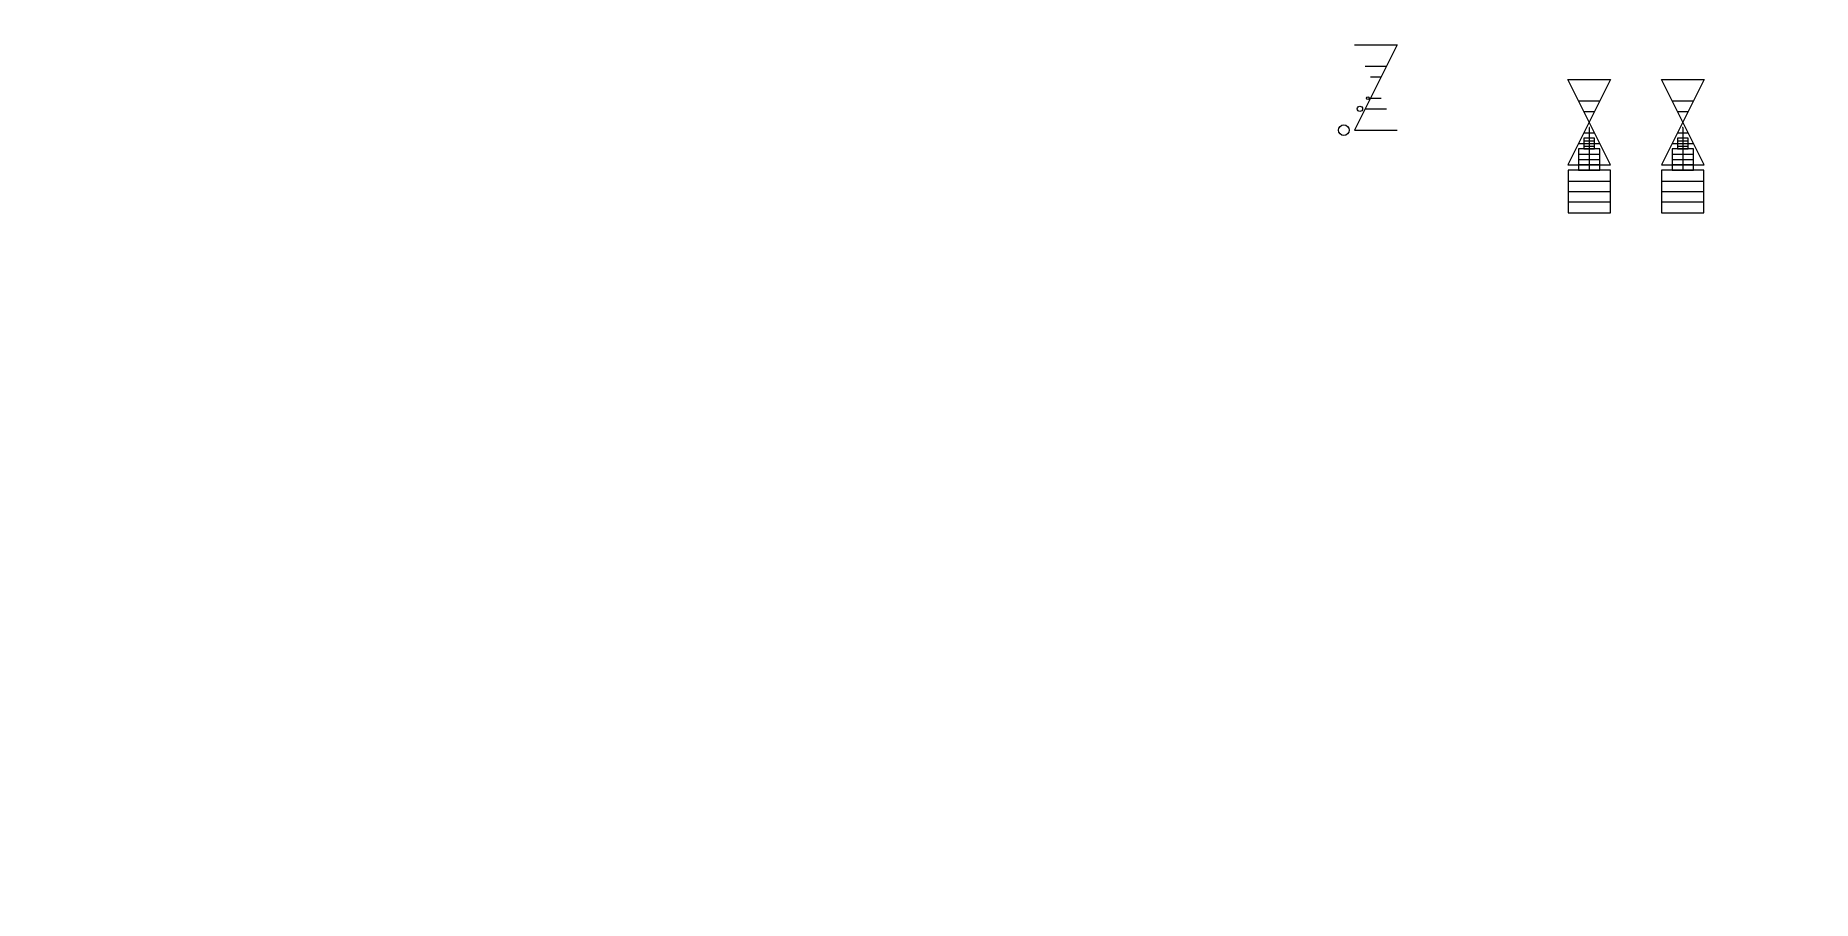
# Model space of a CAD drawing. Extents: x -6836 to 13740, y -142 to 3166.
# Drawn here: x -2438 to -1439, y 970 to 1457 of the extents above; entities that cross this region are included whole.
import ezdxf
from ezdxf import colors
from ezdxf.entities.mleader import LeaderData, LeaderLine
from ezdxf.math import Vec2, Vec3

# ---------------------------------------------------------------- set-up
doc = ezdxf.new("R2010")
doc.units = 0
doc.header["$LTSCALE"] = 18
doc.header["$MEASUREMENT"] = 0
doc.layers.add('G-ANNO-TEXT', color=70, linetype='Continuous', lineweight=0)
for name, color, linetype in [('P-CW-N', 4, 'Continuous'), ('P-CW-N @ 1 (1)', 4, 'Continuous'), ('P-CW-N @ 192', 4, 'Continuous'), ('P-CW-N @ 384', 4, 'Continuous'), ('P-CW-N @ 96', 4, 'Continuous')]:
    doc.layers.add(name, color=color, linetype=linetype)
doc.styles.add('Arial', font='arial.ttf')

# ---------------------------------------------------------------- blocks, each defined once
blk = doc.blocks.new('CHECK VALVE')
at = {"linetype": 'Continuous'}
blk.add_lwpolyline([(0.0625, 0.0625, 0, 0.0273, 0), (0.0041, 0.0625, 0, 0, 0), (0.0041, 0.0625, 0, 0, 0), (-0.0625, 0.0625, 0, 0, 0)], format="xyseb", dxfattribs=at)
blk.add_lwpolyline([(0.0625, 0.0312), (0.0625, -0.0312), (-0.0625, 0.0312), (-0.0625, -0.0312)], dxfattribs=at)
blk.add_circle((-0.0625, 0.0469), 0.00781, dxfattribs=at)
blk = doc.blocks.new('*U2396')
at = {"layer": 'P-CW-N @ 1 (1)', "zscale": -1, "rotation": 90.00000000000001}
blk.add_blockref('CHECK VALVE', (-1684.5, 1428), dxfattribs=at)
at = {"layer": 'P-CW-N @ 192', "xscale": 192, "yscale": 192, "zscale": -192, "rotation": 90.00000000000001}
blk.add_blockref('CHECK VALVE', (-1684.5, 1428), dxfattribs=at)
at = {"layer": 'P-CW-N @ 384', "xscale": 384, "yscale": 384, "zscale": -384, "rotation": 90.00000000000001}
blk.add_blockref('CHECK VALVE', (-1684.5, 1428), dxfattribs=at)
at = {"layer": 'P-CW-N @ 96', "xscale": 96, "yscale": 96, "zscale": -96, "rotation": 90.00000000000001}
blk.add_blockref('CHECK VALVE', (-1684.5, 1428), dxfattribs=at)
blk = doc.blocks.new('PLMB BALL VALVES')
at = {"linetype": 'Continuous'}
blk.add_lwpolyline([(-0.0625, -0.03125), (-0.0625, 0.03125), (0.0625, -0.03125), (0.0625, 0.03125), (-0.0625, -0.03125)], dxfattribs=at)
blk = doc.blocks.new('*U2698')
at = {"layer": 'P-CW-N @ 1 (1)', "zscale": -1, "rotation": 270}
blk.add_blockref('PLMB BALL VALVES', (-1564.5, 1408.5), dxfattribs=at)
at = {"layer": 'P-CW-N @ 192', "xscale": 192, "yscale": 192, "zscale": -192, "rotation": 270}
blk.add_blockref('PLMB BALL VALVES', (-1564.5, 1408.5), dxfattribs=at)
at = {"layer": 'P-CW-N @ 384', "xscale": 384, "yscale": 384, "zscale": -384, "rotation": 270}
blk.add_blockref('PLMB BALL VALVES', (-1564.5, 1408.5), dxfattribs=at)
at = {"layer": 'P-CW-N @ 96', "xscale": 96, "yscale": 96, "zscale": -96, "rotation": 270}
blk.add_blockref('PLMB BALL VALVES', (-1564.5, 1408.5), dxfattribs=at)
blk = doc.blocks.new('Shock Absorber')
at = {"color": 7, "linetype": 'Continuous'}
for p, q in [((0.0312, 0.1089), (-0.0312, 0.1089)), ((0.0312, 0.0937), (-0.0312, 0.0937)), ((0.0312, 0.0786), (-0.0312, 0.0786))]:
    blk.add_line(p, q, dxfattribs=at)
at = {"linetype": 'Continuous'}
blk.add_line((0, 0), (0, 0.0625), dxfattribs=at)
blk.add_lwpolyline([(-0.0312, 0.125), (-0.0312, 0.0625), (0.0312, 0.0625), (0.0312, 0.125)], close=True, dxfattribs=at)
blk = doc.blocks.new('*U2699')
at = {"layer": 'P-CW-N @ 1 (1)', "zscale": -1, "rotation": 180}
blk.add_blockref('Shock Absorber', (-1564.5, 1405.5), dxfattribs=at)
at = {"layer": 'P-CW-N @ 192', "xscale": 192, "yscale": 192, "zscale": -192, "rotation": 180}
blk.add_blockref('Shock Absorber', (-1564.5, 1405.5), dxfattribs=at)
at = {"layer": 'P-CW-N @ 384', "xscale": 384, "yscale": 384, "zscale": -384, "rotation": 180}
blk.add_blockref('Shock Absorber', (-1564.5, 1405.5), dxfattribs=at)
at = {"layer": 'P-CW-N @ 96', "xscale": 96, "yscale": 96, "zscale": -96, "rotation": 180}
blk.add_blockref('Shock Absorber', (-1564.5, 1405.5), dxfattribs=at)
blk = doc.blocks.new('*U2703')
at = {"layer": 'P-CW-N @ 1 (1)', "zscale": -1, "rotation": 270}
blk.add_blockref('PLMB BALL VALVES', (-1512, 1408.5), dxfattribs=at)
at = {"layer": 'P-CW-N @ 192', "xscale": 192, "yscale": 192, "zscale": -192, "rotation": 270}
blk.add_blockref('PLMB BALL VALVES', (-1512, 1408.5), dxfattribs=at)
at = {"layer": 'P-CW-N @ 384', "xscale": 384, "yscale": 384, "zscale": -384, "rotation": 270}
blk.add_blockref('PLMB BALL VALVES', (-1512, 1408.5), dxfattribs=at)
at = {"layer": 'P-CW-N @ 96', "xscale": 96, "yscale": 96, "zscale": -96, "rotation": 270}
blk.add_blockref('PLMB BALL VALVES', (-1512, 1408.5), dxfattribs=at)
blk = doc.blocks.new('*U2704')
at = {"layer": 'P-CW-N @ 1 (1)', "zscale": -1, "rotation": 180}
blk.add_blockref('Shock Absorber', (-1512, 1405.5), dxfattribs=at)
at = {"layer": 'P-CW-N @ 192', "xscale": 192, "yscale": 192, "zscale": -192, "rotation": 180}
blk.add_blockref('Shock Absorber', (-1512, 1405.5), dxfattribs=at)
at = {"layer": 'P-CW-N @ 384', "xscale": 384, "yscale": 384, "zscale": -384, "rotation": 180}
blk.add_blockref('Shock Absorber', (-1512, 1405.5), dxfattribs=at)
at = {"layer": 'P-CW-N @ 96', "xscale": 96, "yscale": 96, "zscale": -96, "rotation": 180}
blk.add_blockref('Shock Absorber', (-1512, 1405.5), dxfattribs=at)

msp = doc.modelspace()

# ---------------------------------------------------------------- block references
at = {"layer": 'P-CW-N'}
for name in ['*U2396', '*U2698', '*U2703', '*U2699', '*U2704']:
    msp.add_blockref(name, (0, 0), dxfattribs=at)

# ---------------------------------------------------------------- leaders
at = {"layer": 'G-ANNO-TEXT'}
ml = msp.add_multileader_mtext('Standard', dxfattribs=at)
ml.set_content('PROVIDE UNISTRUT POLE FROM FLOOR TO CEILING TO SUPPORT VENT AND TP PIPING', color=256, style='Arial')
ml.set_leader_properties(color=256, linetype='ByLayer', lineweight=-1)
ml.build(insert=Vec2(0, 0))
ml.multileader.update_dxf_attribs({"has_dogleg": 0, "dogleg_length": 0.125, "arrow_head_size": 6, "scale": 48})
ctx = ml.context
ctx.base_point, ctx.scale, ctx.char_height, ctx.arrow_head_size, ctx.landing_gap_size, ctx.plane_origin = Vec3(624.99864, 1039.5), 48, 4.5, 6, 1.5, Vec3(1114.5, 1054.5)
ctx.text_align_type = 2
notes = []
notes.append((ctx, [(0, (1, 1, 0), (735, 1039.5), (-1, 0), 6, [(0, [(1114.5, 1054.5), (1110, 1039.5)], 0, [])])]))
ctx.mtext.insert, ctx.mtext.width, ctx.mtext.alignment, ctx.mtext.flow_direction = Vec3(727.5, 1041.78837), 103.5677521, 3, 5
ml = msp.add_multileader_mtext('Standard', dxfattribs=at)
ml.set_content('CONNECT TO HVAC AIR SEPARATOR - SEE HVAC DRAWINGS FOR SIZE AND LOCATION', color=256, style='Arial')
ml.set_leader_properties(color=256, linetype='ByLayer', lineweight=-1)
ml.build(insert=Vec2(0, 0))
ml.multileader.update_dxf_attribs({"has_dogleg": 0, "dogleg_length": 0.125, "arrow_head_size": 6, "scale": 48})
ctx = ml.context
ctx.base_point, ctx.scale, ctx.char_height, ctx.arrow_head_size, ctx.landing_gap_size, ctx.plane_origin = Vec3(612.87381, 999), 48, 4.5, 6, 1.5, Vec3(1041, 970.5)
ctx.text_align_type = 2
notes.append((ctx, [(0, (1, 1, 0), (735, 999), (-1, 0), 6, [(0, [(1041, 970.5), (1014, 999)], 0, [])])]))
ctx.mtext.insert, ctx.mtext.width, ctx.mtext.alignment, ctx.mtext.flow_direction = Vec3(727.5, 1001.28837), 114.2223508, 3, 5
for ctx, leaders in notes:
    for number, flags, end, landing, length, lines in leaders:
        leader = LeaderData()
        leader.index, (leader.has_last_leader_line, leader.has_dogleg_vector, leader.attachment_direction) = number, flags
        leader.last_leader_point, leader.dogleg_vector, leader.dogleg_length = Vec3(end), Vec3(landing), length
        for number, points, colour, breaks in lines:
            line = LeaderLine()
            line.index, line.vertices, line.color, line.breaks = number, Vec3.list(points), colors.encode_raw_color(colour), breaks
            leader.lines.append(line)
        ctx.leaders.append(leader)

doc.saveas('drawing.dxf')
